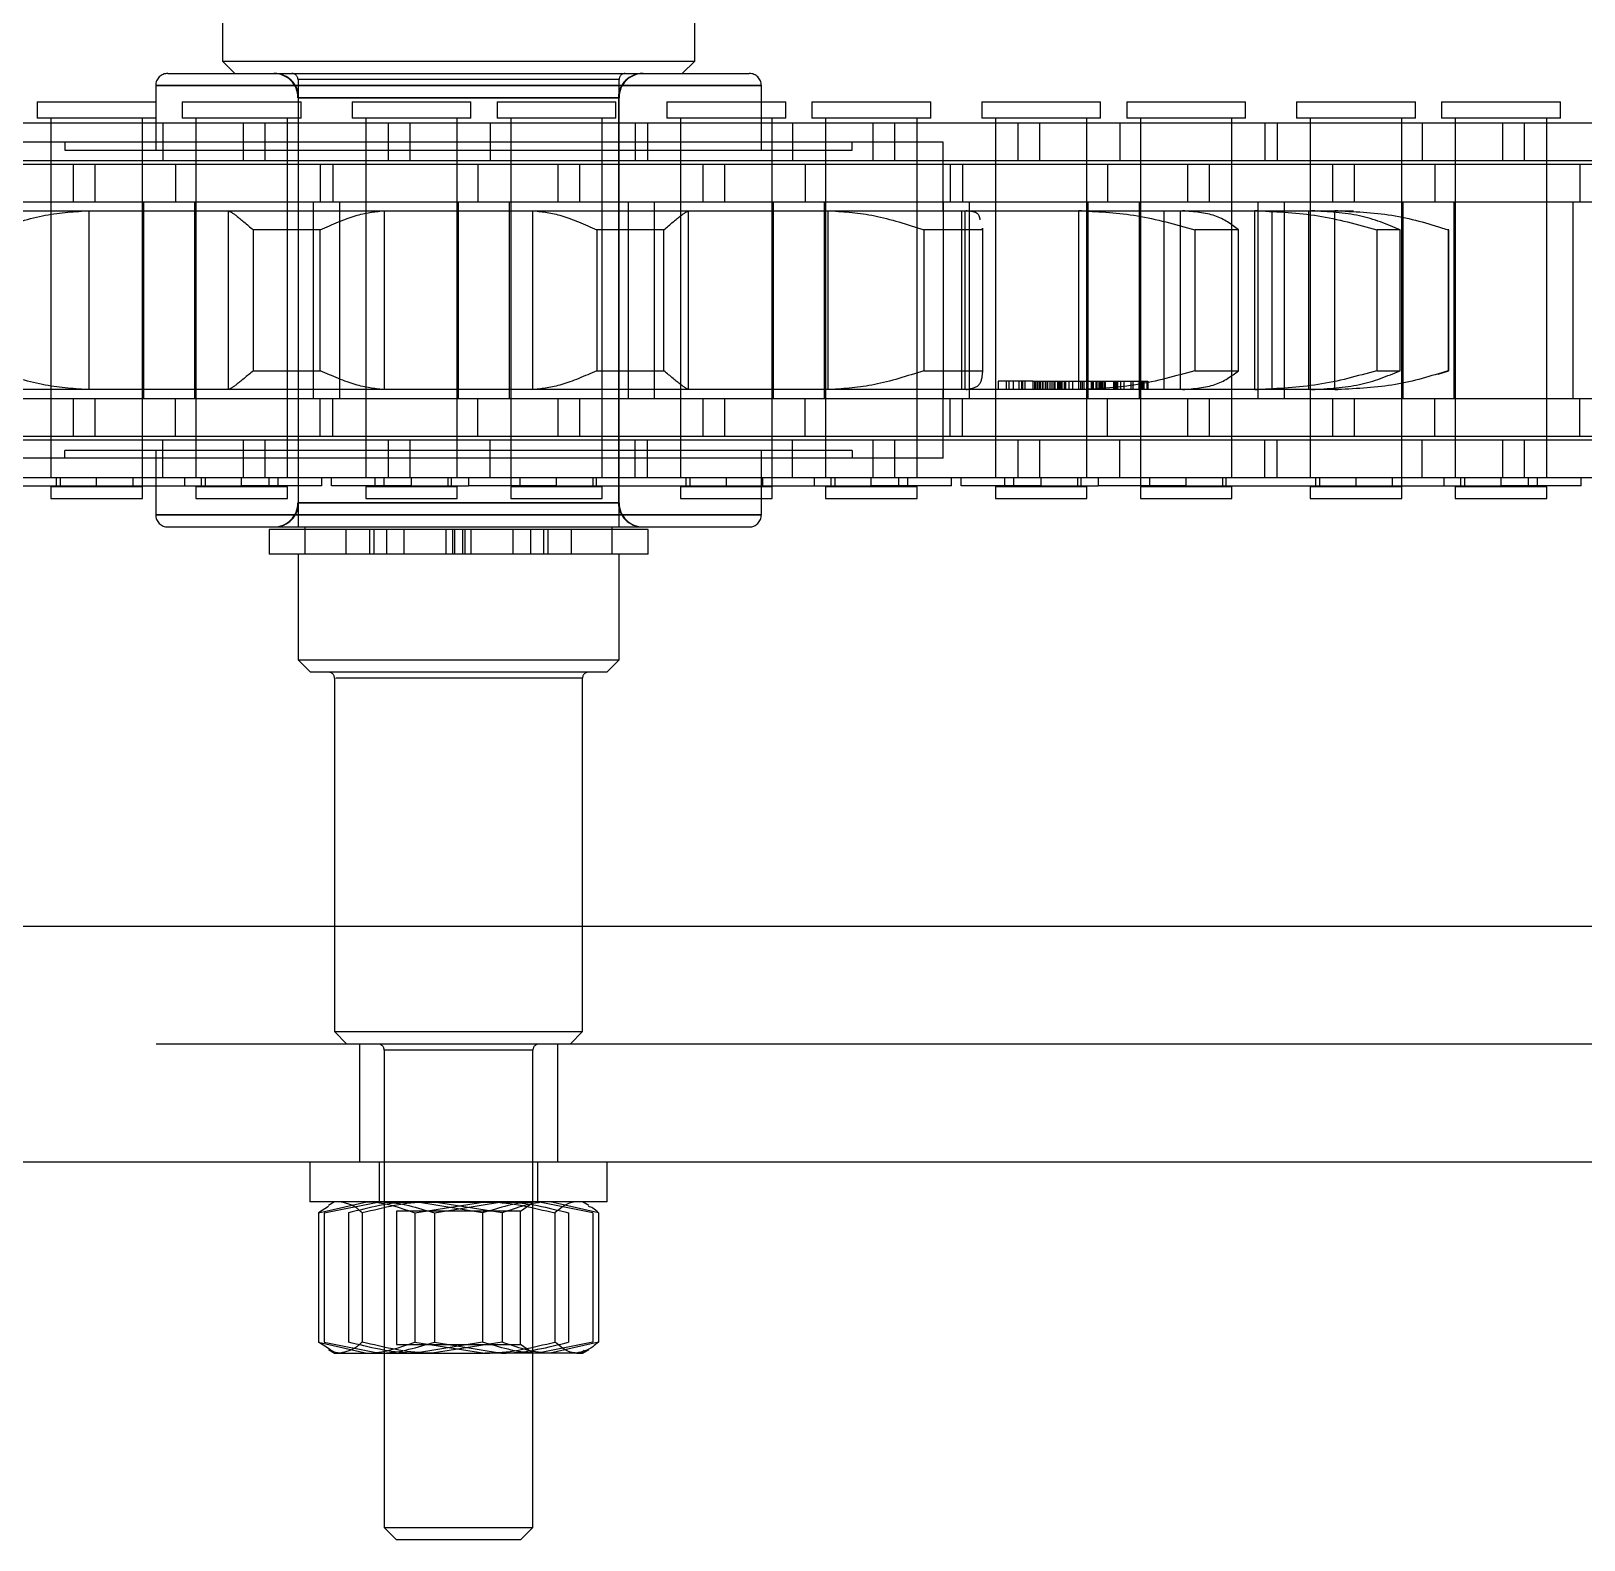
# Model space of a CAD drawing. Header units: metres. Extents: x 0 to 21025, y 0 to 14850.
# Drawn here: x 4855.8 to 4918.4, y 9031.4 to 9092.2 of the extents above; entities that cross this region are included whole.
import ezdxf

# ---------------------------------------------------------------- set-up
doc = ezdxf.new("R2010")
doc.units = ezdxf.units.M
doc.header["$LTSCALE"] = 25
doc.linetypes.add('HIDDEN2', pattern=[4.7625, 3.175, -1.5875])
doc.layers.add('SL4', color=4, linetype='Continuous')
doc.layers.add('ST1', color=7, linetype='HIDDEN2')

msp = doc.modelspace()

# ---------------------------------------------------------------- linework, layer by layer
at = {"layer": 'SL4'}
for p, q in [((4210.539, 9056.144), (5535.514, 9056.144)), ((5535.514, 9046.619), (4210.539, 9046.619)), ((4867.027, 9046.619), (4867.027, 9045.019)), ((4879.027, 9045.019), (4879.027, 9046.619)), ((4878.741, 9045.019), (4867.027, 9045.019)), ((4867.384, 9044.572), (4869.325, 9045.019)), ((4868.027, 9045.019), (4867.776, 9044.874)), ((4871.265, 9044.572), (4874.086, 9045.019)), ((4878.277, 9044.874), (4878.027, 9045.019)), ((4879.027, 9045.019), (4878.741, 9045.019)), ((4867.788, 9044.831), (4867.384, 9044.572)), ((4867.384, 9044.572), (4867.384, 9039.365)), ((4871.265, 9044.572), (4871.265, 9039.365)), ((4876.908, 9044.572), (4876.908, 9039.365)), ((4878.669, 9044.572), (4878.669, 9039.365)), ((4867.384, 9039.365), (4869.325, 9038.919)), ((4867.788, 9039.107), (4867.384, 9039.365)), ((4871.265, 9039.365), (4874.086, 9038.919)), ((4867.776, 9039.063), (4868.027, 9038.919)), ((4868.027, 9038.919), (4869.325, 9038.919)), ((4869.325, 9038.919), (4874.086, 9038.919)), ((4870.027, 9038.919), (4870.027, 9031.884)), ((4877.788, 9038.919), (4874.086, 9038.919)), ((4876.027, 9031.884), (4876.027, 9038.919)), ((4877.788, 9038.919), (4878.027, 9038.919)), ((4878.027, 9038.919), (4878.277, 9039.063)), ((4870.027, 9031.884), (4870.527, 9031.384)), ((4870.027, 9031.884), (4876.027, 9031.884)), ((4875.527, 9031.384), (4876.027, 9031.884)), ((4875.527, 9031.384), (4870.527, 9031.384))]:
    msp.add_line(p, q, dxfattribs=at)
for points, knots in [([(4869.325, 9045.019), (4869.371, 9045.018), (4870.026, 9045.012), (4870.668, 9044.784), (4871.265, 9044.572)], [0, 0, 0, 0, 0.070201, 1, 1, 1, 1]), ([(4874.086, 9045.019), (4874.153, 9045.018), (4875.106, 9045.012), (4876.04, 9044.784), (4876.908, 9044.572)], [0, 0, 0, 0, 0.070201, 1, 1, 1, 1]), ([(4877.788, 9045.019), (4877.708, 9045.012), (4877.41, 9044.987), (4877.12, 9044.747), (4876.908, 9044.572)], [0, 0, 0, 0, 0.268634, 1, 1, 1, 1]), ([(4878.669, 9044.572), (4878.595, 9044.644), (4878.464, 9044.774), (4878.328, 9044.814), (4878.268, 9044.831)], [0, 0, 0, 0, 0.560905, 1, 1, 1, 1]), ([(4869.325, 9038.919), (4869.371, 9038.919), (4870.026, 9038.925), (4870.668, 9039.153), (4871.265, 9039.365)], [0, 0, 0, 0, 0.070201, 1, 1, 1, 1]), ([(4874.086, 9038.919), (4874.153, 9038.919), (4875.106, 9038.925), (4876.04, 9039.153), (4876.908, 9039.365)], [0, 0, 0, 0, 0.0702006, 1, 1, 1, 1]), ([(4877.788, 9038.919), (4877.708, 9038.925), (4877.41, 9038.95), (4877.12, 9039.19), (4876.908, 9039.365)], [0, 0, 0, 0, 0.268634, 1, 1, 1, 1]), ([(4878.669, 9039.365), (4878.595, 9039.298), (4878.308, 9039.036), (4878.01, 9038.969), (4877.788, 9038.919)], [0, 0, 0, 0, 0.257551, 1, 1, 1, 1])]:
    msp.add_open_spline(points, degree=3, knots=knots, dxfattribs=at)
at = {"layer": 'ST1'}
for p, q in [((4863.502, 9095.029), (4863.502, 9091.029)), ((4882.552, 9091.029), (4882.552, 9095.029)), ((4863.502, 9091.029), (4882.552, 9091.029)), ((4863.502, 9091.029), (4864.002, 9090.529)), ((4882.052, 9090.529), (4882.552, 9091.029)), ((4860.812, 9090.04), (4885.242, 9090.04)), ((4860.812, 9090.04), (4860.812, 9087.44)), ((4885.242, 9090.04), (4860.812, 9090.04)), ((4861.3, 9090.529), (4884.753, 9090.529)), ((4879.502, 9090.279), (4866.552, 9090.279)), ((4879.502, 9090.279), (4866.552, 9090.279)), ((4866.552, 9090.279), (4866.552, 9072.239)), ((4879.502, 9072.239), (4879.502, 9090.279)), ((4885.242, 9087.44), (4885.242, 9090.04)), ((4866.552, 9089.551), (4866.552, 9073.216)), ((4879.477, 9089.551), (4866.576, 9089.551)), ((4866.576, 9073.216), (4866.576, 9089.551)), ((4866.576, 9089.551), (4879.477, 9089.551)), ((4879.477, 9089.551), (4879.477, 9073.216)), ((4879.502, 9073.216), (4879.502, 9089.551)), ((4856.031, 9089.384), (4860.828, 9089.384)), ((4856.031, 9089.384), (4856.031, 9088.725)), ((4860.828, 9088.725), (4860.828, 9089.384)), ((4861.879, 9089.384), (4866.676, 9089.384)), ((4861.879, 9089.384), (4861.879, 9088.725)), ((4866.676, 9088.725), (4866.676, 9089.384)), ((4868.731, 9089.384), (4873.528, 9089.384)), ((4868.731, 9089.384), (4868.731, 9088.725)), ((4873.528, 9088.725), (4873.528, 9089.384)), ((4874.579, 9089.384), (4879.376, 9089.384)), ((4874.579, 9089.384), (4874.579, 9088.725)), ((4879.376, 9088.725), (4879.376, 9089.384)), ((4881.431, 9089.384), (4886.228, 9089.384)), ((4881.431, 9089.384), (4881.431, 9088.725)), ((4886.228, 9088.725), (4886.228, 9089.384)), ((4887.279, 9089.384), (4892.076, 9089.384)), ((4887.279, 9089.384), (4887.279, 9088.725)), ((4892.076, 9088.725), (4892.076, 9089.384)), ((4894.131, 9089.384), (4898.928, 9089.384)), ((4894.131, 9089.384), (4894.131, 9088.725)), ((4898.928, 9088.725), (4898.928, 9089.384)), ((4899.979, 9089.384), (4904.776, 9089.384)), ((4899.979, 9089.384), (4899.979, 9088.725)), ((4904.776, 9088.725), (4904.776, 9089.384)), ((4906.831, 9089.384), (4911.628, 9089.384)), ((4906.831, 9089.384), (4906.831, 9088.725)), ((4911.628, 9088.725), (4911.628, 9089.384)), ((4912.679, 9089.384), (4917.476, 9089.384)), ((4912.679, 9089.384), (4912.679, 9088.725)), ((4917.476, 9088.725), (4917.476, 9089.384)), ((4854.752, 9088.541), (4861.102, 9088.541)), ((4860.828, 9088.725), (4856.031, 9088.725)), ((4856.584, 9088.725), (4856.584, 9074.227)), ((4856.584, 9088.541), (4856.584, 9087.021)), ((4860.274, 9074.227), (4860.274, 9088.725)), ((4860.274, 9087.021), (4860.274, 9088.541)), ((4861.102, 9088.541), (4861.102, 9087.021)), ((4861.102, 9088.541), (4870.197, 9088.541)), ((4866.676, 9088.725), (4861.879, 9088.725)), ((4862.432, 9088.725), (4862.432, 9074.227)), ((4862.432, 9088.541), (4862.432, 9087.021)), ((4864.349, 9087.021), (4864.349, 9088.541)), ((4865.209, 9088.541), (4865.209, 9087.021)), ((4866.122, 9074.227), (4866.122, 9088.725)), ((4866.122, 9087.021), (4866.122, 9088.541)), ((4873.528, 9088.725), (4868.731, 9088.725)), ((4869.284, 9088.725), (4869.284, 9074.227)), ((4869.284, 9088.541), (4869.284, 9087.021)), ((4870.197, 9088.541), (4871.057, 9088.541)), ((4870.197, 9087.021), (4870.197, 9088.541)), ((4871.057, 9088.541), (4880.152, 9088.541)), ((4871.057, 9088.541), (4871.057, 9087.021)), ((4872.974, 9074.227), (4872.974, 9088.725)), ((4872.974, 9087.021), (4872.974, 9088.541)), ((4874.304, 9088.541), (4874.304, 9087.021)), ((4879.376, 9088.725), (4874.579, 9088.725)), ((4875.132, 9088.725), (4875.132, 9074.227)), ((4875.132, 9088.541), (4875.132, 9087.021)), ((4878.822, 9074.227), (4878.822, 9088.725)), ((4878.822, 9087.021), (4878.822, 9088.541)), ((4880.152, 9088.541), (4880.152, 9087.021)), ((4880.152, 9088.541), (4886.502, 9088.541)), ((4880.654, 9088.541), (4880.654, 9087.021)), ((4886.228, 9088.725), (4881.431, 9088.725)), ((4881.984, 9088.725), (4881.984, 9074.227)), ((4881.984, 9088.541), (4881.984, 9087.021)), ((4885.674, 9074.227), (4885.674, 9088.725)), ((4885.674, 9087.021), (4885.674, 9088.541)), ((4886.502, 9088.541), (4886.502, 9087.021)), ((4886.502, 9088.541), (4895.597, 9088.541)), ((4892.076, 9088.725), (4887.279, 9088.725)), ((4887.832, 9088.725), (4887.832, 9074.227)), ((4887.832, 9088.541), (4887.832, 9087.021)), ((4889.749, 9087.021), (4889.749, 9088.541)), ((4890.609, 9088.541), (4890.609, 9087.021)), ((4891.522, 9074.227), (4891.522, 9088.725)), ((4891.522, 9087.021), (4891.522, 9088.541)), ((4898.928, 9088.725), (4894.131, 9088.725)), ((4894.684, 9088.725), (4894.684, 9074.227)), ((4894.684, 9088.541), (4894.684, 9087.021)), ((4895.597, 9088.541), (4896.457, 9088.541)), ((4895.597, 9087.021), (4895.597, 9088.541)), ((4896.457, 9088.541), (4905.552, 9088.541)), ((4896.457, 9088.541), (4896.457, 9087.021)), ((4898.374, 9074.227), (4898.374, 9088.725)), ((4898.374, 9087.021), (4898.374, 9088.541)), ((4899.704, 9088.541), (4899.704, 9087.021)), ((4904.776, 9088.725), (4899.979, 9088.725)), ((4900.532, 9088.725), (4900.532, 9074.227)), ((4900.532, 9088.541), (4900.532, 9087.021)), ((4904.222, 9074.227), (4904.222, 9088.725)), ((4904.222, 9087.021), (4904.222, 9088.541)), ((4905.552, 9088.541), (4905.552, 9087.021)), ((4905.552, 9088.541), (4911.902, 9088.541)), ((4906.054, 9088.541), (4906.054, 9087.021)), ((4911.628, 9088.725), (4906.831, 9088.725)), ((4907.384, 9088.725), (4907.384, 9074.227)), ((4907.384, 9088.541), (4907.384, 9087.021)), ((4911.074, 9074.227), (4911.074, 9088.725)), ((4911.074, 9087.021), (4911.074, 9088.541)), ((4911.902, 9088.541), (4911.902, 9087.021)), ((4911.902, 9088.541), (4920.997, 9088.541)), ((4917.476, 9088.725), (4912.679, 9088.725)), ((4913.232, 9088.725), (4913.232, 9074.227)), ((4913.232, 9088.541), (4913.232, 9087.021)), ((4915.149, 9087.021), (4915.149, 9088.541)), ((4916.009, 9088.541), (4916.009, 9087.021)), ((4916.922, 9074.227), (4916.922, 9088.725)), ((4916.922, 9087.021), (4916.922, 9088.541)), ((4892.571, 9087.759), (4853.483, 9087.759)), ((4857.147, 9087.759), (4857.147, 9087.44)), ((4888.906, 9087.44), (4888.906, 9087.759)), ((4892.571, 9084.989), (4892.571, 9087.759)), ((4854.752, 9087.021), (4861.102, 9087.021)), ((4857.147, 9087.44), (4888.906, 9087.44)), ((4861.102, 9087.021), (4870.197, 9087.021)), ((4870.197, 9087.021), (4871.057, 9087.021)), ((4871.057, 9087.021), (4880.152, 9087.021)), ((4880.152, 9087.021), (4886.502, 9087.021)), ((4886.502, 9087.021), (4895.597, 9087.021)), ((4895.597, 9087.021), (4896.457, 9087.021)), ((4896.457, 9087.021), (4905.552, 9087.021)), ((4905.552, 9087.021), (4911.902, 9087.021)), ((4911.902, 9087.021), (4920.997, 9087.021)), ((4848.402, 9086.869), (4857.497, 9086.869)), ((4856.584, 9086.869), (4856.584, 9085.349)), ((4857.497, 9086.869), (4858.357, 9086.869)), ((4857.497, 9085.349), (4857.497, 9086.869)), ((4858.357, 9086.869), (4867.452, 9086.869)), ((4858.357, 9086.869), (4858.357, 9085.349)), ((4860.274, 9085.349), (4860.274, 9086.869)), ((4861.604, 9086.869), (4861.604, 9085.349)), ((4862.432, 9086.869), (4862.432, 9085.349)), ((4866.122, 9085.349), (4866.122, 9086.869)), ((4867.452, 9086.869), (4867.452, 9085.349)), ((4867.452, 9086.869), (4873.802, 9086.869)), ((4867.954, 9086.869), (4867.954, 9085.349)), ((4869.284, 9086.869), (4869.284, 9085.349)), ((4872.974, 9085.349), (4872.974, 9086.869)), ((4873.802, 9086.869), (4873.802, 9085.349)), ((4873.802, 9086.869), (4882.897, 9086.869)), ((4875.132, 9086.869), (4875.132, 9085.349)), ((4877.049, 9085.349), (4877.049, 9086.869)), ((4877.909, 9086.869), (4877.909, 9085.349)), ((4878.822, 9085.349), (4878.822, 9086.869)), ((4881.984, 9086.869), (4881.984, 9085.349)), ((4882.897, 9086.869), (4883.757, 9086.869)), ((4882.897, 9085.349), (4882.897, 9086.869)), ((4883.757, 9086.869), (4892.852, 9086.869)), ((4883.757, 9086.869), (4883.757, 9085.349)), ((4885.674, 9085.349), (4885.674, 9086.869)), ((4887.004, 9086.869), (4887.004, 9085.349)), ((4887.832, 9086.869), (4887.832, 9085.349)), ((4891.522, 9085.349), (4891.522, 9086.869)), ((4892.852, 9086.869), (4892.852, 9085.349)), ((4892.852, 9086.869), (4899.202, 9086.869)), ((4893.354, 9086.869), (4893.354, 9085.349)), ((4894.684, 9086.869), (4894.684, 9085.349)), ((4898.374, 9085.349), (4898.374, 9086.869)), ((4899.202, 9086.869), (4899.202, 9085.349)), ((4899.202, 9086.869), (4908.297, 9086.869)), ((4900.532, 9086.869), (4900.532, 9085.349)), ((4902.449, 9085.349), (4902.449, 9086.869)), ((4903.309, 9086.869), (4903.309, 9085.349)), ((4904.222, 9085.349), (4904.222, 9086.869)), ((4907.384, 9086.869), (4907.384, 9085.349)), ((4908.297, 9086.869), (4909.157, 9086.869)), ((4908.297, 9085.349), (4908.297, 9086.869)), ((4909.157, 9086.869), (4918.252, 9086.869)), ((4909.157, 9086.869), (4909.157, 9085.349)), ((4911.074, 9085.349), (4911.074, 9086.869)), ((4912.404, 9086.869), (4912.404, 9085.349)), ((4913.232, 9086.869), (4913.232, 9085.349)), ((4916.922, 9085.349), (4916.922, 9086.869)), ((4918.252, 9086.869), (4918.252, 9085.349)), ((4918.252, 9086.869), (4924.602, 9086.869)), ((4848.402, 9085.349), (4857.497, 9085.349)), ((4856.584, 9085.349), (4856.584, 9077.419)), ((4857.497, 9085.349), (4858.357, 9085.349)), ((4858.357, 9085.349), (4867.452, 9085.349)), ((4860.274, 9077.419), (4860.274, 9085.349)), ((4860.317, 9085.349), (4860.317, 9077.419)), ((4862.389, 9077.419), (4862.389, 9085.349)), ((4862.432, 9085.349), (4862.432, 9077.419)), ((4866.122, 9077.419), (4866.122, 9085.349)), ((4867.169, 9085.349), (4867.169, 9077.419)), ((4867.452, 9085.349), (4873.802, 9085.349)), ((4868.237, 9077.419), (4868.237, 9085.349)), ((4869.284, 9085.349), (4869.284, 9077.419)), ((4872.974, 9077.419), (4872.974, 9085.349)), ((4873.017, 9085.349), (4873.017, 9077.419)), ((4873.802, 9085.349), (4882.897, 9085.349)), ((4875.089, 9077.419), (4875.089, 9085.349)), ((4875.132, 9085.349), (4875.132, 9077.419)), ((4878.822, 9077.419), (4878.822, 9085.349)), ((4879.869, 9085.349), (4879.869, 9077.419)), ((4880.937, 9077.419), (4880.937, 9085.349)), ((4881.984, 9085.349), (4881.984, 9077.419)), ((4882.897, 9085.349), (4883.757, 9085.349)), ((4883.757, 9085.349), (4892.852, 9085.349)), ((4885.674, 9077.419), (4885.674, 9085.349)), ((4885.717, 9085.349), (4885.717, 9077.419)), ((4887.789, 9077.419), (4887.789, 9085.349)), ((4887.832, 9085.349), (4887.832, 9077.419)), ((4891.522, 9077.419), (4891.522, 9085.349)), ((4892.569, 9085.349), (4892.569, 9077.419)), ((4892.852, 9085.349), (4899.202, 9085.349)), ((4893.637, 9077.419), (4893.637, 9085.349)), ((4894.684, 9085.349), (4894.684, 9077.419)), ((4898.374, 9077.419), (4898.374, 9085.349)), ((4898.417, 9085.349), (4898.417, 9077.419)), ((4899.202, 9085.349), (4908.297, 9085.349)), ((4900.489, 9077.419), (4900.489, 9085.349)), ((4900.532, 9085.349), (4900.532, 9077.419)), ((4904.222, 9077.419), (4904.222, 9085.349)), ((4905.269, 9085.349), (4905.269, 9077.419)), ((4906.337, 9077.419), (4906.337, 9085.349)), ((4907.384, 9085.349), (4907.384, 9077.419)), ((4908.297, 9085.349), (4909.157, 9085.349)), ((4909.157, 9085.349), (4918.252, 9085.349)), ((4911.074, 9077.419), (4911.074, 9085.349)), ((4911.117, 9085.349), (4911.117, 9077.419)), ((4913.189, 9077.419), (4913.189, 9085.349)), ((4913.232, 9085.349), (4913.232, 9077.419)), ((4916.922, 9077.419), (4916.922, 9085.349)), ((4917.969, 9085.349), (4917.969, 9077.419)), ((4918.252, 9085.349), (4924.602, 9085.349)), ((4852.553, 9084.989), (4858.034, 9084.989)), ((4858.034, 9084.989), (4858.122, 9084.989)), ((4858.122, 9077.779), (4858.122, 9084.989)), ((4858.122, 9084.989), (4863.745, 9084.989)), ((4863.745, 9077.779), (4863.745, 9084.989)), ((4863.745, 9084.989), (4863.751, 9084.989)), ((4863.751, 9084.989), (4869.985, 9084.989)), ((4869.985, 9084.989), (4870.035, 9084.989)), ((4870.035, 9077.779), (4870.035, 9084.989)), ((4870.035, 9084.989), (4876.018, 9084.989)), ((4876.018, 9077.779), (4876.018, 9084.989)), ((4876.018, 9084.989), (4876.069, 9084.989)), ((4876.069, 9084.989), (4882.302, 9084.989)), ((4882.302, 9084.989), (4882.308, 9084.989)), ((4882.308, 9077.779), (4882.308, 9084.989)), ((4882.308, 9084.989), (4887.931, 9084.989)), ((4887.931, 9077.779), (4887.931, 9084.989)), ((4887.931, 9084.989), (4888.019, 9084.989)), ((4888.019, 9084.989), (4893.501, 9084.989)), ((4893.312, 9084.989), (4893.312, 9077.779)), ((4893.462, 9077.779), (4893.462, 9084.989)), ((4893.501, 9084.989), (4898.046, 9084.989)), ((4898.046, 9077.779), (4898.046, 9084.989)), ((4898.046, 9084.989), (4898.161, 9084.989)), ((4898.161, 9084.989), (4898.046, 9084.989)), ((4898.161, 9084.989), (4902.23, 9084.989)), ((4901.482, 9084.989), (4901.482, 9077.779)), ((4902.152, 9077.779), (4902.152, 9084.989)), ((4902.23, 9084.989), (4905.143, 9084.989)), ((4905.143, 9077.779), (4905.143, 9084.989)), ((4905.143, 9084.989), (4905.272, 9084.989)), ((4905.272, 9084.989), (4905.143, 9084.989)), ((4905.272, 9084.989), (4907.437, 9084.989)), ((4905.829, 9084.989), (4905.829, 9077.779)), ((4907.328, 9077.779), (4907.328, 9084.989)), ((4907.437, 9084.989), (4908.367, 9084.989)), ((4908.367, 9077.779), (4908.367, 9084.989)), ((4908.367, 9084.989), (4908.493, 9084.989)), ((4908.493, 9084.989), (4908.367, 9084.989)), ((4908.493, 9084.989), (4908.634, 9084.989)), ((4909.13, 9084.979), (4908.634, 9084.989)), ((4867.446, 9084.227), (4864.745, 9084.227)), ((4864.745, 9084.227), (4864.745, 9078.541)), ((4867.446, 9078.541), (4867.446, 9084.227)), ((4878.607, 9084.227), (4878.607, 9078.541)), ((4881.309, 9084.227), (4878.607, 9084.227)), ((4881.309, 9078.541), (4881.309, 9084.227)), ((4891.797, 9084.227), (4891.797, 9078.541)), ((4894.173, 9084.227), (4891.797, 9084.227)), ((4894.173, 9084.227), (4894.158, 9084.284)), ((4894.173, 9078.541), (4894.173, 9084.227)), ((4894.175, 9078.483), (4894.175, 9084.284)), ((4902.723, 9084.227), (4902.723, 9078.541)), ((4904.486, 9084.227), (4902.723, 9084.227)), ((4904.486, 9078.541), (4904.486, 9084.227)), ((4910.067, 9084.227), (4910.067, 9078.541)), ((4911.005, 9084.227), (4910.067, 9084.227)), ((4911.005, 9078.541), (4911.005, 9084.227)), ((4912.943, 9084.227), (4912.943, 9078.541)), ((4912.967, 9084.227), (4912.943, 9084.227)), ((4912.967, 9078.541), (4912.967, 9084.227)), ((4864.745, 9078.541), (4867.446, 9078.541)), ((4878.607, 9078.541), (4881.309, 9078.541)), ((4891.797, 9078.541), (4894.173, 9078.541)), ((4895.627, 9078.113), (4894.788, 9078.113)), ((4894.788, 9078.113), (4894.788, 9077.779)), ((4895.123, 9078.113), (4895.123, 9077.779)), ((4895.225, 9078.113), (4895.225, 9077.779)), ((4895.396, 9078.113), (4895.396, 9077.779)), ((4895.78, 9078.113), (4895.627, 9078.113)), ((4895.627, 9078.113), (4895.627, 9077.779)), ((4895.731, 9078.113), (4895.731, 9077.779)), ((4896.194, 9078.113), (4895.78, 9078.113)), ((4895.78, 9078.113), (4895.78, 9077.779)), ((4895.872, 9078.113), (4895.872, 9077.779)), ((4896.194, 9078.113), (4898.624, 9078.113)), ((4896.194, 9078.113), (4896.194, 9077.779)), ((4896.253, 9078.113), (4896.253, 9077.779)), ((4896.254, 9078.113), (4896.254, 9077.779)), ((4896.305, 9078.113), (4896.305, 9077.779)), ((4896.318, 9078.113), (4896.318, 9077.779)), ((4896.319, 9078.113), (4896.319, 9077.779)), ((4896.376, 9078.113), (4896.376, 9077.779)), ((4896.452, 9078.113), (4896.452, 9077.779)), ((4896.461, 9078.113), (4896.461, 9077.779)), ((4896.492, 9078.113), (4896.492, 9077.779)), ((4896.566, 9078.113), (4896.566, 9077.779)), ((4896.569, 9078.113), (4896.569, 9077.779)), ((4896.577, 9078.113), (4896.577, 9077.779)), ((4896.59, 9078.113), (4896.59, 9077.779)), ((4896.683, 9078.113), (4896.683, 9077.779)), ((4896.703, 9078.113), (4896.703, 9077.779)), ((4896.71, 9078.113), (4896.71, 9077.779)), ((4896.779, 9078.113), (4896.779, 9077.779)), ((4896.872, 9078.113), (4896.872, 9077.779)), ((4896.956, 9078.113), (4896.956, 9077.779)), ((4897.036, 9078.113), (4897.036, 9077.779)), ((4897.084, 9078.113), (4897.084, 9077.779)), ((4897.188, 9078.113), (4897.188, 9077.779)), ((4897.22, 9078.113), (4897.22, 9077.779)), ((4897.223, 9078.113), (4897.223, 9077.779)), ((4897.256, 9078.113), (4897.256, 9077.779)), ((4897.295, 9078.113), (4897.295, 9077.779)), ((4897.329, 9078.113), (4897.329, 9077.779)), ((4897.332, 9078.113), (4897.332, 9077.779)), ((4897.358, 9078.113), (4897.358, 9077.779)), ((4897.362, 9078.113), (4897.362, 9077.779)), ((4897.45, 9078.113), (4897.45, 9077.779)), ((4897.463, 9078.113), (4897.463, 9077.779)), ((4897.48, 9078.113), (4897.48, 9077.779)), ((4897.499, 9078.113), (4897.499, 9077.779)), ((4897.507, 9078.113), (4897.507, 9077.779)), ((4897.64, 9078.113), (4897.64, 9077.779)), ((4897.8, 9077.779), (4897.8, 9078.113)), ((4898.134, 9077.779), (4898.134, 9078.113)), ((4898.183, 9078.113), (4898.183, 9077.779)), ((4898.244, 9078.113), (4898.244, 9077.779)), ((4898.543, 9078.113), (4898.543, 9077.779)), ((4898.584, 9078.113), (4898.584, 9077.779)), ((4898.605, 9078.113), (4898.605, 9077.779)), ((4898.624, 9078.113), (4899.014, 9078.113)), ((4898.624, 9078.113), (4898.624, 9077.779)), ((4898.733, 9078.113), (4898.733, 9077.779)), ((4898.779, 9078.113), (4898.779, 9077.779)), ((4898.86, 9078.113), (4898.86, 9077.779)), ((4898.914, 9078.113), (4898.914, 9077.779)), ((4898.968, 9078.113), (4898.968, 9077.779)), ((4898.986, 9078.113), (4898.986, 9077.779)), ((4899.007, 9078.113), (4899.007, 9077.779)), ((4899.014, 9078.113), (4899.014, 9077.779)), ((4899.014, 9078.113), (4899.861, 9078.113)), ((4899.086, 9078.113), (4899.086, 9077.779)), ((4899.11, 9078.113), (4899.11, 9077.779)), ((4899.445, 9078.113), (4899.445, 9077.779)), ((4899.471, 9078.113), (4899.471, 9077.779)), ((4899.518, 9078.113), (4899.518, 9077.779)), ((4899.555, 9078.113), (4899.555, 9077.779)), ((4899.603, 9078.113), (4899.603, 9077.779)), ((4899.725, 9078.113), (4899.725, 9077.779)), ((4899.861, 9078.113), (4899.861, 9077.779)), ((4899.861, 9078.113), (4900.144, 9078.113)), ((4900.144, 9078.113), (4900.144, 9077.779)), ((4900.144, 9078.113), (4900.228, 9078.113)), ((4900.228, 9078.113), (4900.228, 9077.779)), ((4900.228, 9078.113), (4900.552, 9078.113)), ((4900.462, 9078.113), (4900.462, 9077.779)), ((4900.552, 9078.113), (4900.552, 9077.779)), ((4900.552, 9078.113), (4900.588, 9078.113)), ((4900.588, 9078.113), (4900.588, 9077.779)), ((4900.588, 9078.113), (4900.796, 9078.113)), ((4900.631, 9078.113), (4900.631, 9077.779)), ((4900.668, 9078.113), (4900.668, 9077.779)), ((4900.786, 9078.113), (4900.786, 9077.779)), ((4900.796, 9078.113), (4900.796, 9077.779)), ((4900.796, 9078.113), (4900.831, 9078.113)), ((4900.816, 9078.113), (4900.816, 9077.779)), ((4900.831, 9078.113), (4900.831, 9077.779)), ((4902.723, 9078.541), (4904.486, 9078.541)), ((4910.067, 9078.541), (4911.005, 9078.541)), ((4912.54, 9078.394), (4912.967, 9078.541)), ((4912.943, 9078.541), (4912.967, 9078.541)), ((4858.034, 9077.779), (4852.553, 9077.779)), ((4858.122, 9077.779), (4858.034, 9077.779)), ((4863.745, 9077.779), (4858.122, 9077.779)), ((4863.751, 9077.779), (4863.745, 9077.779)), ((4869.985, 9077.779), (4863.751, 9077.779)), ((4870.035, 9077.779), (4869.985, 9077.779)), ((4876.018, 9077.779), (4870.035, 9077.779)), ((4876.069, 9077.779), (4876.018, 9077.779)), ((4882.302, 9077.779), (4876.069, 9077.779)), ((4882.308, 9077.779), (4882.302, 9077.779)), ((4887.931, 9077.779), (4882.308, 9077.779)), ((4888.019, 9077.779), (4887.931, 9077.779)), ((4893.501, 9077.779), (4888.019, 9077.779)), ((4892.571, 9075.009), (4892.571, 9077.779)), ((4898.046, 9077.779), (4893.501, 9077.779)), ((4898.161, 9077.779), (4898.046, 9077.779)), ((4902.23, 9077.779), (4898.161, 9077.779)), ((4905.143, 9077.779), (4902.23, 9077.779)), ((4905.272, 9077.779), (4905.143, 9077.779)), ((4905.143, 9077.779), (4905.272, 9077.779)), ((4907.437, 9077.779), (4905.272, 9077.779)), ((4908.367, 9077.779), (4907.437, 9077.779)), ((4908.493, 9077.779), (4908.367, 9077.779)), ((4908.367, 9077.779), (4908.493, 9077.779)), ((4908.634, 9077.779), (4908.493, 9077.779)), ((4848.402, 9077.419), (4857.497, 9077.419)), ((4856.584, 9077.419), (4856.584, 9075.899)), ((4857.497, 9077.419), (4858.357, 9077.419)), ((4857.497, 9075.899), (4857.497, 9077.419)), ((4858.357, 9077.419), (4867.452, 9077.419)), ((4858.357, 9077.419), (4858.357, 9075.899)), ((4860.274, 9075.899), (4860.274, 9077.419)), ((4861.604, 9075.899), (4861.604, 9077.419)), ((4862.432, 9077.419), (4862.432, 9075.899)), ((4866.122, 9075.899), (4866.122, 9077.419)), ((4867.452, 9075.899), (4867.452, 9077.419)), ((4867.452, 9077.419), (4873.802, 9077.419)), ((4867.954, 9075.899), (4867.954, 9077.419)), ((4869.284, 9077.419), (4869.284, 9075.899)), ((4872.974, 9075.899), (4872.974, 9077.419)), ((4873.802, 9075.899), (4873.802, 9077.419)), ((4873.802, 9077.419), (4882.897, 9077.419)), ((4875.132, 9077.419), (4875.132, 9075.899)), ((4877.049, 9075.899), (4877.049, 9077.419)), ((4877.909, 9077.419), (4877.909, 9075.899)), ((4878.822, 9075.899), (4878.822, 9077.419)), ((4881.984, 9077.419), (4881.984, 9075.899)), ((4882.897, 9077.419), (4883.757, 9077.419)), ((4882.897, 9075.899), (4882.897, 9077.419)), ((4883.757, 9077.419), (4892.852, 9077.419)), ((4883.757, 9077.419), (4883.757, 9075.899)), ((4885.674, 9075.899), (4885.674, 9077.419)), ((4887.004, 9075.899), (4887.004, 9077.419)), ((4887.832, 9077.419), (4887.832, 9075.899)), ((4891.522, 9075.899), (4891.522, 9077.419)), ((4892.852, 9075.899), (4892.852, 9077.419)), ((4892.852, 9077.419), (4899.202, 9077.419)), ((4893.354, 9075.899), (4893.354, 9077.419)), ((4894.684, 9077.419), (4894.684, 9075.899)), ((4898.374, 9075.899), (4898.374, 9077.419)), ((4899.202, 9075.899), (4899.202, 9077.419)), ((4899.202, 9077.419), (4908.297, 9077.419)), ((4900.532, 9077.419), (4900.532, 9075.899)), ((4902.449, 9075.899), (4902.449, 9077.419)), ((4903.309, 9077.419), (4903.309, 9075.899)), ((4904.222, 9075.899), (4904.222, 9077.419)), ((4907.384, 9077.419), (4907.384, 9075.899)), ((4908.297, 9077.419), (4909.157, 9077.419)), ((4908.297, 9075.899), (4908.297, 9077.419)), ((4909.157, 9077.419), (4918.252, 9077.419)), ((4909.157, 9077.419), (4909.157, 9075.899)), ((4911.074, 9075.899), (4911.074, 9077.419)), ((4912.404, 9075.899), (4912.404, 9077.419)), ((4913.232, 9077.419), (4913.232, 9075.899)), ((4916.922, 9075.899), (4916.922, 9077.419)), ((4918.252, 9075.899), (4918.252, 9077.419)), ((4918.252, 9077.419), (4924.602, 9077.419)), ((4848.402, 9075.899), (4857.497, 9075.899)), ((4854.752, 9075.747), (4861.102, 9075.747)), ((4856.584, 9075.747), (4856.584, 9074.227)), ((4857.497, 9075.899), (4858.357, 9075.899)), ((4858.357, 9075.899), (4867.452, 9075.899)), ((4860.274, 9073.894), (4860.274, 9075.747)), ((4861.102, 9074.227), (4861.102, 9075.747)), ((4861.102, 9075.747), (4870.197, 9075.747)), ((4862.432, 9075.747), (4862.432, 9074.227)), ((4864.349, 9074.227), (4864.349, 9075.747)), ((4865.209, 9075.747), (4865.209, 9074.227)), ((4866.122, 9074.227), (4866.122, 9075.747)), ((4867.452, 9075.899), (4873.802, 9075.899)), ((4869.284, 9075.747), (4869.284, 9074.227)), ((4870.197, 9075.747), (4871.057, 9075.747)), ((4870.197, 9074.227), (4870.197, 9075.747)), ((4871.057, 9075.747), (4880.152, 9075.747)), ((4871.057, 9075.747), (4871.057, 9074.227)), ((4872.974, 9074.227), (4872.974, 9075.747)), ((4873.802, 9075.899), (4882.897, 9075.899)), ((4874.304, 9074.227), (4874.304, 9075.747)), ((4875.132, 9075.747), (4875.132, 9073.894)), ((4878.822, 9074.227), (4878.822, 9075.747)), ((4880.152, 9074.227), (4880.152, 9075.747)), ((4880.152, 9075.747), (4886.502, 9075.747)), ((4880.654, 9074.227), (4880.654, 9075.747)), ((4881.984, 9075.747), (4881.984, 9074.227)), ((4882.897, 9075.899), (4883.757, 9075.899)), ((4883.757, 9075.899), (4892.852, 9075.899)), ((4885.674, 9073.894), (4885.674, 9075.747)), ((4886.502, 9074.227), (4886.502, 9075.747)), ((4886.502, 9075.747), (4895.597, 9075.747)), ((4887.832, 9075.747), (4887.832, 9074.227)), ((4889.749, 9074.227), (4889.749, 9075.747)), ((4890.609, 9075.747), (4890.609, 9074.227)), ((4891.522, 9074.227), (4891.522, 9075.747)), ((4892.852, 9075.899), (4899.202, 9075.899)), ((4894.684, 9075.747), (4894.684, 9074.227)), ((4895.597, 9075.747), (4896.457, 9075.747)), ((4895.597, 9074.227), (4895.597, 9075.747)), ((4896.457, 9075.747), (4905.552, 9075.747)), ((4896.457, 9075.747), (4896.457, 9074.227)), ((4898.374, 9074.227), (4898.374, 9075.747)), ((4899.202, 9075.899), (4908.297, 9075.899)), ((4899.704, 9074.227), (4899.704, 9075.747)), ((4900.532, 9075.747), (4900.532, 9073.894)), ((4904.222, 9074.227), (4904.222, 9075.747)), ((4905.552, 9074.227), (4905.552, 9075.747)), ((4905.552, 9075.747), (4911.902, 9075.747)), ((4906.054, 9074.227), (4906.054, 9075.747)), ((4907.384, 9075.747), (4907.384, 9074.227)), ((4908.297, 9075.899), (4909.157, 9075.899)), ((4909.157, 9075.899), (4918.252, 9075.899)), ((4911.074, 9073.894), (4911.074, 9075.747)), ((4911.902, 9074.227), (4911.902, 9075.747)), ((4911.902, 9075.747), (4920.997, 9075.747)), ((4913.232, 9075.747), (4913.232, 9074.227)), ((4915.149, 9074.227), (4915.149, 9075.747)), ((4916.009, 9075.747), (4916.009, 9074.227)), ((4916.922, 9074.227), (4916.922, 9075.747)), ((4918.252, 9075.899), (4924.602, 9075.899)), ((4892.571, 9075.009), (4853.483, 9075.009)), ((4857.147, 9075.009), (4857.147, 9075.327)), ((4888.906, 9075.327), (4857.147, 9075.327)), ((4860.812, 9075.327), (4860.812, 9072.727)), ((4885.242, 9072.727), (4885.242, 9075.327)), ((4888.906, 9075.327), (4888.906, 9075.009)), ((4851.577, 9073.894), (4864.277, 9073.894)), ((4854.752, 9074.227), (4861.102, 9074.227)), ((4860.274, 9073.858), (4856.584, 9073.858)), ((4856.584, 9073.858), (4856.584, 9073.384)), ((4856.81, 9073.894), (4856.81, 9074.227)), ((4856.953, 9074.227), (4856.953, 9073.858)), ((4858.429, 9073.894), (4858.429, 9074.227)), ((4859.905, 9073.858), (4859.905, 9074.227)), ((4860.274, 9073.384), (4860.274, 9073.858)), ((4861.102, 9074.227), (4870.197, 9074.227)), ((4861.981, 9073.894), (4861.981, 9074.227)), ((4866.122, 9073.858), (4862.432, 9073.858)), ((4862.432, 9073.858), (4862.432, 9073.384)), ((4862.658, 9073.894), (4862.658, 9074.227)), ((4862.801, 9074.227), (4862.801, 9073.858)), ((4864.277, 9073.894), (4864.277, 9074.227)), ((4867.508, 9073.894), (4864.277, 9073.894)), ((4865.384, 9073.894), (4865.384, 9074.227)), ((4865.753, 9073.858), (4865.753, 9074.227)), ((4866.122, 9073.384), (4866.122, 9073.858)), ((4867.508, 9073.894), (4867.508, 9074.227)), ((4867.898, 9073.894), (4867.898, 9074.227)), ((4871.129, 9073.894), (4867.898, 9073.894)), ((4872.974, 9073.858), (4869.284, 9073.858)), ((4869.284, 9073.858), (4869.284, 9073.384)), ((4869.653, 9074.227), (4869.653, 9073.858)), ((4870.022, 9073.894), (4870.022, 9074.227)), ((4870.197, 9074.227), (4871.057, 9074.227)), ((4871.057, 9074.227), (4880.152, 9074.227)), ((4871.129, 9073.894), (4871.129, 9074.227)), ((4871.129, 9073.894), (4873.425, 9073.894)), ((4872.605, 9073.858), (4872.605, 9074.227)), ((4872.748, 9073.894), (4872.748, 9074.227)), ((4872.974, 9073.384), (4872.974, 9073.858)), ((4873.425, 9074.227), (4873.425, 9073.894)), ((4876.977, 9073.894), (4873.425, 9073.894)), ((4878.822, 9073.858), (4875.132, 9073.858)), ((4875.132, 9073.858), (4875.132, 9073.384)), ((4875.501, 9074.227), (4875.501, 9073.858)), ((4876.977, 9073.894), (4876.977, 9074.227)), ((4876.977, 9073.894), (4889.677, 9073.894)), ((4878.453, 9073.858), (4878.453, 9074.227)), ((4878.596, 9073.894), (4878.596, 9074.227)), ((4878.822, 9073.384), (4878.822, 9073.858)), ((4880.152, 9074.227), (4886.502, 9074.227)), ((4885.674, 9073.858), (4881.984, 9073.858)), ((4881.984, 9073.858), (4881.984, 9073.384)), ((4882.21, 9073.894), (4882.21, 9074.227)), ((4882.353, 9074.227), (4882.353, 9073.858)), ((4883.829, 9073.894), (4883.829, 9074.227)), ((4885.305, 9073.858), (4885.305, 9074.227)), ((4885.674, 9073.384), (4885.674, 9073.858)), ((4886.502, 9074.227), (4895.597, 9074.227)), ((4887.381, 9073.894), (4887.381, 9074.227)), ((4891.522, 9073.858), (4887.832, 9073.858)), ((4887.832, 9073.858), (4887.832, 9073.384)), ((4888.058, 9073.894), (4888.058, 9074.227)), ((4888.201, 9074.227), (4888.201, 9073.858)), ((4889.677, 9073.894), (4889.677, 9074.227)), ((4892.908, 9073.894), (4889.677, 9073.894)), ((4890.784, 9073.894), (4890.784, 9074.227)), ((4891.153, 9073.858), (4891.153, 9074.227)), ((4891.522, 9073.384), (4891.522, 9073.858)), ((4892.908, 9073.894), (4892.908, 9074.227)), ((4893.298, 9073.894), (4893.298, 9074.227)), ((4896.529, 9073.894), (4893.298, 9073.894)), ((4898.374, 9073.858), (4894.684, 9073.858)), ((4894.684, 9073.858), (4894.684, 9073.384)), ((4895.053, 9074.227), (4895.053, 9073.858)), ((4895.422, 9073.894), (4895.422, 9074.227)), ((4895.597, 9074.227), (4896.457, 9074.227)), ((4896.457, 9074.227), (4905.552, 9074.227)), ((4896.529, 9073.894), (4896.529, 9074.227)), ((4896.529, 9073.894), (4898.825, 9073.894)), ((4898.005, 9073.858), (4898.005, 9074.227)), ((4898.148, 9073.894), (4898.148, 9074.227)), ((4898.374, 9073.384), (4898.374, 9073.858)), ((4898.825, 9074.227), (4898.825, 9073.894)), ((4902.377, 9073.894), (4898.825, 9073.894)), ((4904.222, 9073.858), (4900.532, 9073.858)), ((4900.532, 9073.858), (4900.532, 9073.384)), ((4900.901, 9074.227), (4900.901, 9073.858)), ((4902.377, 9073.894), (4902.377, 9074.227)), ((4902.377, 9073.894), (4915.077, 9073.894)), ((4903.853, 9073.858), (4903.853, 9074.227)), ((4903.996, 9073.894), (4903.996, 9074.227)), ((4904.222, 9073.384), (4904.222, 9073.858)), ((4905.552, 9074.227), (4911.902, 9074.227)), ((4911.074, 9073.858), (4907.384, 9073.858)), ((4907.384, 9073.858), (4907.384, 9073.384)), ((4907.61, 9073.894), (4907.61, 9074.227)), ((4907.753, 9074.227), (4907.753, 9073.858)), ((4909.229, 9073.894), (4909.229, 9074.227)), ((4910.705, 9073.858), (4910.705, 9074.227)), ((4911.074, 9073.384), (4911.074, 9073.858)), ((4911.902, 9074.227), (4920.997, 9074.227)), ((4912.781, 9073.894), (4912.781, 9074.227)), ((4916.922, 9073.858), (4913.232, 9073.858)), ((4913.232, 9073.858), (4913.232, 9073.384)), ((4913.458, 9073.894), (4913.458, 9074.227)), ((4913.601, 9074.227), (4913.601, 9073.858)), ((4915.077, 9073.894), (4915.077, 9074.227)), ((4918.308, 9073.894), (4915.077, 9073.894)), ((4916.184, 9073.894), (4916.184, 9074.227)), ((4916.553, 9073.858), (4916.553, 9074.227)), ((4916.922, 9073.384), (4916.922, 9073.858)), ((4918.308, 9073.894), (4918.308, 9074.227)), ((4856.584, 9073.384), (4860.274, 9073.384)), ((4862.432, 9073.384), (4866.122, 9073.384)), ((4879.477, 9073.216), (4866.576, 9073.216)), ((4866.576, 9073.216), (4879.477, 9073.216)), ((4869.284, 9073.384), (4872.974, 9073.384)), ((4875.132, 9073.384), (4878.822, 9073.384)), ((4881.984, 9073.384), (4885.674, 9073.384)), ((4887.832, 9073.384), (4891.522, 9073.384)), ((4894.684, 9073.384), (4898.374, 9073.384)), ((4900.532, 9073.384), (4904.222, 9073.384)), ((4907.384, 9073.384), (4911.074, 9073.384)), ((4913.232, 9073.384), (4916.922, 9073.384)), ((4860.812, 9072.727), (4885.242, 9072.727)), ((4885.242, 9072.727), (4860.812, 9072.727)), ((4861.3, 9072.239), (4884.753, 9072.239)), ((4880.67, 9072.139), (4865.383, 9072.139)), ((4865.383, 9072.139), (4865.383, 9071.139)), ((4866.827, 9072.239), (4866.827, 9071.139)), ((4866.827, 9072.139), (4866.827, 9071.139)), ((4868.479, 9072.139), (4868.479, 9071.139)), ((4869.43, 9072.139), (4869.43, 9071.139)), ((4869.606, 9072.139), (4869.606, 9071.139)), ((4870.122, 9072.139), (4870.122, 9071.139)), ((4870.827, 9072.139), (4870.827, 9071.139)), ((4872.527, 9071.139), (4872.527, 9072.139)), ((4872.777, 9072.139), (4872.777, 9071.139)), ((4872.865, 9072.139), (4872.865, 9071.139)), ((4873.188, 9072.139), (4873.188, 9071.139)), ((4873.277, 9072.139), (4873.277, 9071.139)), ((4873.527, 9072.139), (4873.527, 9071.139)), ((4875.227, 9071.139), (4875.227, 9072.139)), ((4875.931, 9072.139), (4875.931, 9071.139)), ((4876.448, 9072.139), (4876.448, 9071.139)), ((4876.623, 9072.139), (4876.623, 9071.139)), ((4877.574, 9072.139), (4877.574, 9071.139)), ((4879.227, 9071.139), (4879.227, 9072.239)), ((4879.227, 9071.139), (4879.227, 9072.139)), ((4880.67, 9071.139), (4880.67, 9072.139)), ((4880.67, 9071.139), (4865.383, 9071.139)), ((4866.552, 9071.139), (4866.552, 9066.884)), ((4879.502, 9066.884), (4879.502, 9071.139)), ((4866.552, 9066.884), (4879.502, 9066.884)), ((4866.552, 9066.884), (4867.052, 9066.384)), ((4879.002, 9066.384), (4879.502, 9066.884)), ((4879.002, 9066.384), (4867.052, 9066.384)), ((4868.027, 9066.134), (4868.027, 9051.884)), ((4878.027, 9066.134), (4868.073, 9066.134)), ((4878.027, 9066.134), (4868.073, 9066.134)), ((4878.027, 9051.884), (4878.027, 9066.134)), ((4210.539, 9056.144), (5535.514, 9056.144)), ((4868.027, 9051.884), (4878.027, 9051.884)), ((4868.027, 9051.884), (4868.527, 9051.384)), ((4877.527, 9051.384), (4878.027, 9051.884)), ((5535.514, 9051.381), (4210.539, 9051.381)), ((4877.527, 9051.384), (4868.527, 9051.384)), ((4869.027, 9051.381), (4869.027, 9046.619)), ((4877.027, 9046.619), (4877.027, 9051.381)), ((4876.027, 9051.134), (4870.027, 9051.134)), ((4876.027, 9051.134), (4870.027, 9051.134)), ((4870.027, 9051.134), (4870.027, 9038.919)), ((4876.027, 9038.919), (4876.027, 9051.134)), ((4869.827, 9046.619), (4869.827, 9045.019)), ((4876.227, 9045.019), (4876.227, 9046.619)), ((4867.612, 9044.572), (4869.833, 9045.019)), ((4870.027, 9045.019), (4870.027, 9044.993)), ((4876.027, 9044.993), (4870.027, 9044.993)), ((4874, 9044.572), (4871.292, 9045.019)), ((4874.788, 9044.572), (4871.967, 9045.019)), ((4872.054, 9044.572), (4874.761, 9045.019)), ((4875.527, 9044.643), (4876.027, 9044.993)), ((4876.027, 9044.993), (4876.027, 9045.019)), ((4878.442, 9044.572), (4876.221, 9045.019)), ((4878.669, 9044.572), (4876.729, 9045.019)), ((4867.612, 9044.572), (4867.612, 9039.365)), ((4868.585, 9044.572), (4868.585, 9039.365)), ((4869.146, 9044.572), (4869.146, 9039.365)), ((4875.527, 9044.643), (4870.527, 9044.643)), ((4870.527, 9044.643), (4870.527, 9039.269)), ((4872.054, 9044.572), (4872.054, 9039.365)), ((4874, 9044.572), (4874, 9039.365)), ((4874.788, 9044.572), (4874.788, 9039.365)), ((4875.527, 9039.269), (4875.527, 9044.643)), ((4877.469, 9044.572), (4877.469, 9039.365)), ((4878.442, 9044.572), (4878.442, 9039.365)), ((4867.612, 9039.365), (4869.833, 9038.919)), ((4874, 9039.365), (4871.292, 9038.919)), ((4874.788, 9039.365), (4871.967, 9038.919)), ((4872.054, 9039.365), (4874.761, 9038.919)), ((4878.442, 9039.365), (4876.221, 9038.919)), ((4878.669, 9039.365), (4876.729, 9038.919)), ((4868.098, 9038.919), (4867.966, 9038.954)), ((4868.098, 9038.919), (4868.027, 9038.919)), ((4870.527, 9039.269), (4875.407, 9039.269)), ((4875.407, 9039.269), (4875.527, 9039.269)), ((4876.027, 9038.919), (4875.527, 9039.269)), ((4878.095, 9039.018), (4877.955, 9038.919))]:
    msp.add_line(p, q, dxfattribs=at)
for centre, radius, start, end in [((4861.3, 9090.04), 0.489, 90, 180), ((4865.574, 9089.551), 0.977, 0, 90), ((4865.601, 9089.553), 0.975, 359.89099, 89.89057), ((4866.302, 9090.279), 0.25, 0, 90), ((4880.452, 9089.553), 0.975, 90.10943, 180.10901), ((4879.752, 9090.279), 0.25, 90, 180), ((4880.479, 9089.551), 0.977, 90, 180), ((4884.753, 9090.04), 0.489, 0, 90), ((4865.574, 9073.216), 0.977, 270, 0), ((4865.601, 9073.214), 0.975, 270.10943, 0.10901), ((4880.452, 9073.214), 0.975, 179.89099, 269.89057), ((4880.479, 9073.216), 0.977, 180, 270), ((4861.3, 9072.727), 0.489, 180, 270), ((4884.753, 9072.727), 0.489, 270, 0), ((4867.777, 9066.134), 0.25, 0, 90), ((4878.277, 9066.134), 0.25, 90, 180), ((4869.777, 9051.134), 0.25, 0, 90), ((4876.277, 9051.134), 0.25, 90, 180)]:
    msp.add_arc(centre, radius, start, end, dxfattribs=at)
for points, knots in [([(4854.256, 9084.227), (4854.933, 9084.443), (4856.286, 9084.875), (4857.452, 9084.951), (4858.034, 9084.989)], [0, 0, 0, 0, 0.500514, 1, 1, 1, 1]), ([(4863.751, 9084.989), (4863.827, 9084.951), (4863.98, 9084.876), (4864.489, 9084.443), (4864.745, 9084.227)], [0, 0, 0, 0, 0.499098, 1, 1, 1, 1]), ([(4867.446, 9084.227), (4867.942, 9084.443), (4868.932, 9084.875), (4869.634, 9084.951), (4869.985, 9084.989)], [0, 0, 0, 0, 0.500261, 1, 1, 1, 1]), ([(4876.069, 9084.989), (4876.419, 9084.951), (4877.121, 9084.875), (4878.111, 9084.443), (4878.607, 9084.227)], [0, 0, 0, 0, 0.499419, 1, 1, 1, 1]), ([(4881.309, 9084.227), (4881.563, 9084.443), (4882.073, 9084.875), (4882.226, 9084.951), (4882.302, 9084.989)], [0, 0, 0, 0, 0.500133, 1, 1, 1, 1]), ([(4888.019, 9084.989), (4888.601, 9084.951), (4889.767, 9084.875), (4891.12, 9084.443), (4891.797, 9084.227)], [0, 0, 0, 0, 0.499479, 1, 1, 1, 1]), ([(4894.069, 9084.623), (4894.059, 9084.681), (4894.015, 9084.94), (4893.725, 9084.967), (4893.501, 9084.989)], [0, 0, 0, 0, 0.226088, 1, 1, 1, 1]), ([(4898.161, 9084.989), (4898.905, 9084.951), (4900.394, 9084.875), (4901.946, 9084.443), (4902.723, 9084.227)], [0, 0, 0, 0, 0.499464, 1, 1, 1, 1]), ([(4904.486, 9084.227), (4904.199, 9084.443), (4903.627, 9084.875), (4902.695, 9084.951), (4902.23, 9084.989)], [0, 0, 0, 0, 0.500513, 1, 1, 1, 1]), ([(4905.272, 9084.989), (4906.087, 9084.951), (4907.72, 9084.876), (4909.284, 9084.443), (4910.067, 9084.227)], [0, 0, 0, 0, 0.499124, 1, 1, 1, 1]), ([(4911.005, 9084.227), (4910.483, 9084.443), (4909.44, 9084.875), (4908.104, 9084.951), (4907.437, 9084.989)], [0, 0, 0, 0, 0.500534, 1, 1, 1, 1]), ([(4908.493, 9084.989), (4909.282, 9084.951), (4910.862, 9084.876), (4912.248, 9084.443), (4912.943, 9084.227)], [0, 0, 0, 0, 0.499098, 1, 1, 1, 1]), ([(4858.034, 9077.779), (4857.452, 9077.816), (4856.286, 9077.892), (4854.933, 9078.324), (4854.256, 9078.541)], [0, 0, 0, 0, 0.499479, 1, 1, 1, 1]), ([(4864.745, 9078.541), (4864.49, 9078.324), (4863.981, 9077.892), (4863.828, 9077.816), (4863.751, 9077.779)], [0, 0, 0, 0, 0.500133, 1, 1, 1, 1]), ([(4869.985, 9077.779), (4869.634, 9077.816), (4868.933, 9077.892), (4867.942, 9078.324), (4867.446, 9078.541)], [0, 0, 0, 0, 0.499419, 1, 1, 1, 1]), ([(4878.607, 9078.541), (4878.112, 9078.324), (4877.121, 9077.892), (4876.419, 9077.816), (4876.069, 9077.779)], [0, 0, 0, 0, 0.500261, 1, 1, 1, 1]), ([(4882.302, 9077.779), (4882.226, 9077.816), (4882.073, 9077.892), (4881.564, 9078.324), (4881.309, 9078.541)], [0, 0, 0, 0, 0.499098, 1, 1, 1, 1]), ([(4891.797, 9078.541), (4891.12, 9078.324), (4889.767, 9077.892), (4888.601, 9077.816), (4888.019, 9077.779)], [0, 0, 0, 0, 0.500514, 1, 1, 1, 1]), ([(4893.501, 9077.779), (4893.708, 9077.816), (4894.122, 9077.892), (4894.156, 9078.324), (4894.173, 9078.541)], [0, 0, 0, 0, 0.499427, 1, 1, 1, 1]), ([(4902.723, 9078.541), (4901.946, 9078.324), (4900.394, 9077.892), (4898.905, 9077.816), (4898.161, 9077.779)], [0, 0, 0, 0, 0.500529, 1, 1, 1, 1]), ([(4902.23, 9077.779), (4902.695, 9077.816), (4903.627, 9077.892), (4904.199, 9078.324), (4904.486, 9078.541)], [0, 0, 0, 0, 0.49948, 1, 1, 1, 1]), ([(4910.067, 9078.541), (4909.285, 9078.324), (4907.721, 9077.892), (4906.088, 9077.816), (4905.272, 9077.779)], [0, 0, 0, 0, 0.500152, 1, 1, 1, 1]), ([(4907.437, 9077.779), (4908.104, 9077.816), (4909.44, 9077.892), (4910.483, 9078.324), (4911.005, 9078.541)], [0, 0, 0, 0, 0.499459, 1, 1, 1, 1]), ([(4912.943, 9078.541), (4912.25, 9078.324), (4910.863, 9077.892), (4909.283, 9077.816), (4908.493, 9077.779)], [0, 0, 0, 0, 0.500133, 1, 1, 1, 1]), ([(4869.146, 9044.572), (4869.072, 9044.639), (4868.785, 9044.901), (4868.486, 9044.969), (4868.265, 9045.019)], [0, 0, 0, 0, 0.257551, 1, 1, 1, 1]), ([(4871.292, 9045.019), (4871.228, 9045.018), (4870.314, 9045.012), (4869.418, 9044.784), (4868.585, 9044.572)], [0, 0, 0, 0, 0.070201, 1, 1, 1, 1]), ([(4871.967, 9045.019), (4871.9, 9045.018), (4870.947, 9045.012), (4870.014, 9044.784), (4869.146, 9044.572)], [0, 0, 0, 0, 0.070201, 1, 1, 1, 1]), ([(4869.833, 9045.019), (4869.885, 9045.018), (4870.635, 9045.012), (4871.37, 9044.784), (4872.054, 9044.572)], [0, 0, 0, 0, 0.070201, 1, 1, 1, 1]), ([(4876.221, 9045.019), (4876.168, 9045.018), (4875.418, 9045.012), (4874.683, 9044.784), (4874, 9044.572)], [0, 0, 0, 0, 0.070201, 1, 1, 1, 1]), ([(4874.761, 9045.019), (4874.825, 9045.018), (4875.74, 9045.012), (4876.636, 9044.784), (4877.469, 9044.572)], [0, 0, 0, 0, 0.070201, 1, 1, 1, 1]), ([(4876.729, 9045.019), (4876.683, 9045.018), (4876.027, 9045.012), (4875.385, 9044.784), (4874.788, 9044.572)], [0, 0, 0, 0, 0.070201, 1, 1, 1, 1]), ([(4869.146, 9039.365), (4869.072, 9039.298), (4868.785, 9039.036), (4868.486, 9038.969), (4868.265, 9038.919)], [0, 0, 0, 0, 0.2575513, 1, 1, 1, 1]), ([(4871.292, 9038.919), (4871.228, 9038.919), (4870.314, 9038.925), (4869.418, 9039.153), (4868.585, 9039.365)], [0, 0, 0, 0, 0.070201, 1, 1, 1, 1]), ([(4871.967, 9038.919), (4871.9, 9038.919), (4870.947, 9038.925), (4870.014, 9039.153), (4869.146, 9039.365)], [0, 0, 0, 0, 0.070201, 1, 1, 1, 1]), ([(4869.833, 9038.919), (4869.885, 9038.919), (4870.635, 9038.925), (4871.37, 9039.153), (4872.054, 9039.365)], [0, 0, 0, 0, 0.070201, 1, 1, 1, 1]), ([(4876.221, 9038.919), (4876.168, 9038.919), (4875.418, 9038.925), (4874.683, 9039.153), (4874, 9039.365)], [0, 0, 0, 0, 0.0702006, 1, 1, 1, 1]), ([(4874.761, 9038.919), (4874.825, 9038.919), (4875.74, 9038.925), (4876.636, 9039.153), (4877.469, 9039.365)], [0, 0, 0, 0, 0.0702006, 1, 1, 1, 1]), ([(4876.729, 9038.919), (4876.683, 9038.919), (4876.027, 9038.925), (4875.385, 9039.153), (4874.788, 9039.365)], [0, 0, 0, 0, 0.0702006, 1, 1, 1, 1]), ([(4868.265, 9038.919), (4868.185, 9038.921), (4868.024, 9038.925), (4867.866, 9039.046), (4867.788, 9039.107)], [0, 0, 0, 0, 0.49753, 1, 1, 1, 1])]:
    msp.add_open_spline(points, degree=3, knots=knots, dxfattribs=at)

doc.saveas('drawing.dxf')
